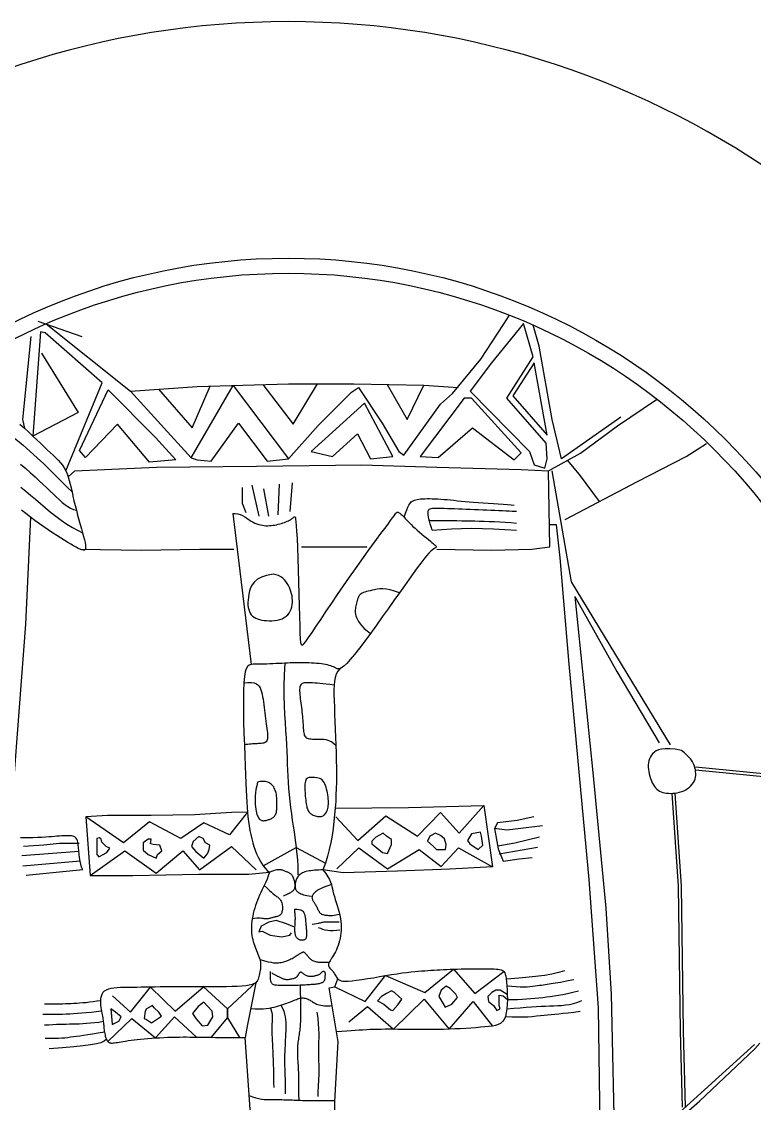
# Model space of a CAD drawing. Extents: x 6150 to 10358, y -140 to 3654.
# Drawn here: x 6823.5 to 6891.9, y 1452.9 to 1553.9 of the extents above; entities that cross this region are included whole.
import ezdxf

# ---------------------------------------------------------------- set-up
doc = ezdxf.new("R2010")
doc.units = 0
doc.header["$MEASUREMENT"] = 0
for name, color, linetype in [('3', 3, 'CONTINUOUS'), ('7', 7, 'CONTINUOUS'), ('TEXT', 3, 'CONTINUOUS')]:
    doc.layers.add(name, color=color, linetype=linetype)

# ---------------------------------------------------------------- blocks, each defined once
blk = doc.blocks.new('Y-02')
at = {"layer": '3'}
for p, q in [((121.06, 324.41), (132.3, 320.46)), ((121.96, 316.22), (131.37, 301.05)), ((131.37, 301.05), (119.77, 295.01))]:
    blk.add_line(p, q, dxfattribs=at)
for points in [[(123.12, 323.68), (144.74, 306.51), (160.23, 289.49), (161.76, 288.92), (165.4, 288.62), (172.39, 298.32), (179.67, 288.62), (185.13, 289.19), (192.73, 297.72), (201.24, 306.21), (203.06, 307.42), (209.13, 298.32), (213.38, 291.04), (214.6, 290.14), (224.01, 303.18), (227.05, 305.91), (234.34, 314.7), (240.11, 323.5), (241.68, 325.89)], [(245.27, 323.79), (237.07, 313.78), (231.6, 306.5), (246.79, 291.03), (248, 287.7), (250.74, 286.79), (251.34, 289.21), (251.04, 293.16), (241.02, 304.68), (247.7, 315.3), (245.27, 323.79)], [(128.18, 286.16), (137.46, 308.63), (122.89, 321.37), (121.67, 321.67), (119.77, 295.01)], [(270.17, 299.83), (254.99, 289.21), (252.56, 299.22), (249.22, 318.03), (247.7, 323.37)], [(119.24, 320.46), (117.12, 299.23), (117.6, 297.03)], [(248, 313.78), (242.54, 305.29), (251.34, 295.28), (248, 313.78)], [(116.42, 298.09), (117.6, 297.03), (118.71, 296), (119.77, 295.01), (120.77, 294.06), (121.71, 293.16), (122.6, 292.31), (123.43, 291.52), (124.22, 290.78), (124.95, 290.1), (125.62, 289.45), (126.24, 288.82), (126.81, 288.19), (127.32, 287.54), (127.78, 286.88), (128.18, 286.16), (128.52, 285.4), (128.82, 284.57), (129.08, 283.69), (129.32, 282.76), (129.54, 281.77), (129.77, 280.72), (130.01, 279.62), (130.27, 278.47), (130.56, 277.27), (130.88, 276.05), (131.21, 274.81), (131.55, 273.59), (131.88, 272.41), (132.19, 271.28), (132.48, 270.24), (132.74, 269.31), (132.94, 268.49), (133.1, 267.8), (133.21, 267.22), (133.26, 266.75), (133.25, 266.39), (133.19, 266.12), (133.06, 265.95), (132.86, 265.86), (132.59, 265.86), (132.26, 265.93), (131.85, 266.07), (131.36, 266.29), (130.81, 266.58), (130.17, 266.93), (129.46, 267.35), (128.67, 267.83), (127.8, 268.37), (126.86, 268.96), (125.86, 269.6), (124.8, 270.28), (123.71, 271.01), (122.59, 271.78), (121.45, 272.59), (120.29, 273.43), (119.14, 274.3), (117.98, 275.19), (116.81, 276.1)], [(97.75, 307.08), (100.38, 305.27), (102.99, 303.46), (105.56, 301.64), (108.07, 299.82), (110.51, 298.02), (112.85, 296.24), (115.07, 294.49), (117.15, 292.78), (119.09, 291.1), (120.88, 289.47), (122.56, 287.89), (124.13, 286.36), (125.62, 284.87), (127.05, 283.43), (128.42, 282.05), (129.77, 280.72)], [(144.74, 306.51), (161.74, 307.73), (185.13, 308.33), (201.83, 308.33), (219.75, 308.03), (228.55, 307.42)], [(151.86, 307.02), (160.53, 297.11), (165.07, 307.81)], [(160.23, 289.49), (170.99, 307.97), (185.13, 289.19)], [(178.57, 308.16), (186.34, 298.02), (192.54, 308.33)], [(210.38, 308.19), (215.5, 299.23), (219.75, 308.03)], [(138.98, 306.82), (151.13, 294.68), (156.29, 288.92), (149.61, 288.32), (141.41, 298.02), (133.21, 289.53), (131.69, 291.35), (138.98, 306.82)], [(218.85, 289.82), (223.41, 289.52), (232.21, 297.1), (242.84, 288.91), (244.66, 290.73), (231.91, 304.68), (230.09, 304.68), (218.85, 289.82)], [(223.12, 266.12), (237.09, 265.81), (247.41, 266.12), (251.97, 266.72), (251.67, 286.13), (259.87, 290.68), (269.28, 297.66), (279.3, 304.33)], [(116.68, 281.94), (117.94, 280.96), (119.18, 279.95), (120.43, 278.89), (121.69, 277.8), (122.96, 276.69), (124.27, 275.59), (125.6, 274.52), (126.98, 273.49), (128.41, 272.52), (129.9, 271.64)], [(116.6, 287.86), (117.93, 286.7), (119.17, 285.61), (120.32, 284.57), (121.39, 283.59), (122.38, 282.67), (123.31, 281.79), (124.18, 280.96), (125, 280.17), (125.78, 279.41), (126.53, 278.71), (127.25, 278.06), (127.96, 277.48), (128.66, 276.98), (129.38, 276.57), (130.12, 276.25), (130.88, 276.05)], [(211.86, 289.82), (204.58, 303.47), (190.91, 291.03), (196.38, 289.82), (202.75, 295.58), (206.09, 289.21), (211.86, 289.82)], [(255.92, 273.7), (274.44, 283.4), (286.89, 289.77), (292.06, 293.11)], [(128.82, 284.57), (130.45, 286.12), (151.41, 287.03), (176.92, 287.34), (203.94, 287.64), (223.08, 287.03), (244.64, 286.43), (251.67, 286.13)], [(259.56, 285.22), (256.52, 288.83)], [(252.46, 286.1), (257.41, 257.77), (282.73, 216.09)], [(264.71, 278.31), (259.56, 285.22)], [(175.74, 282.44), (177.56, 274.56)], [(182.72, 282.75), (182.42, 274.86)], [(186.06, 283.05), (185.45, 275.77)], [(173.31, 281.84), (173.31, 277.89), (174.22, 275.47)], [(178.77, 281.53), (179.99, 274.56)], [(214.69, 274.26), (215.08, 275.31), (215.41, 276.14), (215.69, 276.8), (215.93, 277.31), (216.14, 277.69), (216.35, 277.98), (216.56, 278.19), (216.8, 278.35), (217.06, 278.5), (217.36, 278.62), (217.69, 278.73), (218.07, 278.82), (218.48, 278.89), (218.94, 278.94), (219.44, 278.99), (219.98, 279.01), (220.58, 279.02), (221.21, 279.02), (221.89, 279.01), (222.6, 278.98), (223.35, 278.94), (224.13, 278.89), (224.93, 278.83), (225.75, 278.76), (226.6, 278.68), (227.47, 278.59), (228.38, 278.5), (229.33, 278.4), (230.32, 278.3), (231.37, 278.21), (232.49, 278.11), (233.68, 278.03), (234.93, 277.94), (236.23, 277.87), (237.54, 277.79), (238.81, 277.71), (240.02, 277.63), (241.12, 277.55), (242.08, 277.45), (242.86, 277.34)], [(221.91, 270.97), (221.6, 271.84), (221.36, 272.6), (221.17, 273.28), (221.04, 273.88), (220.95, 274.4), (220.89, 274.84), (220.87, 275.23), (220.87, 275.55), (220.89, 275.82), (220.94, 276.03), (221.02, 276.21), (221.15, 276.34), (221.34, 276.44), (221.6, 276.51), (221.94, 276.56), (222.36, 276.58), (222.89, 276.6), (223.5, 276.6), (224.19, 276.59), (224.96, 276.57), (225.8, 276.54), (226.68, 276.51), (227.62, 276.47), (228.59, 276.43), (229.59, 276.4), (230.61, 276.36), (231.65, 276.32), (232.7, 276.28), (233.76, 276.24), (234.82, 276.2), (235.87, 276.15), (236.91, 276.1), (237.94, 276.06), (238.93, 276.01), (239.88, 275.96), (240.77, 275.92), (241.59, 275.88), (242.32, 275.85), (242.95, 275.83), (243.47, 275.83)], [(119.14, 274.3), (117.9, 246.91), (114.62, 204.29), (113.22, 165.42), (111.81, 105.28)], [(265.62, 64.07), (264.43, 148.87), (262.08, 181.66), (256.93, 236.74), (254.59, 263.9), (253.65, 272.33), (253.18, 272.33), (251.88, 272.31)], [(170.87, 275.19), (171.54, 275.23), (172.18, 275.14), (172.8, 274.95), (173.39, 274.67), (173.97, 274.35), (174.52, 273.99), (175.05, 273.63), (175.57, 273.3), (176.08, 273.01), (176.57, 272.77), (177.06, 272.57), (177.53, 272.41), (178, 272.29), (178.46, 272.2), (178.91, 272.14), (179.37, 272.11), (179.83, 272.1), (180.28, 272.12), (180.73, 272.15), (181.18, 272.21), (181.62, 272.28), (182.06, 272.36), (182.49, 272.46), (182.91, 272.57), (183.33, 272.68), (183.73, 272.81), (184.11, 272.94), (184.47, 273.08), (184.81, 273.22), (185.12, 273.36), (185.4, 273.49), (185.65, 273.63), (185.86, 273.76), (186.03, 273.88), (186.18, 274), (186.3, 274.1), (186.41, 274.2), (186.5, 274.27), (186.58, 274.34), (186.66, 274.39), (186.74, 274.4), (186.81, 274.34), (186.89, 274.14), (186.97, 273.73), (187.05, 273.06), (187.14, 272.05), (187.22, 270.67), (187.32, 268.83), (187.41, 266.51), (187.51, 263.8), (187.61, 260.84), (187.71, 257.74), (187.8, 254.63), (187.89, 251.65), (187.96, 248.9), (188.03, 246.53), (188.08, 244.64), (188.15, 243.22), (188.25, 242.25), (188.42, 241.72), (188.69, 241.6), (189.07, 241.87), (189.6, 242.51), (190.3, 243.5), (191.2, 244.81), (192.26, 246.4), (193.47, 248.22), (194.8, 250.21), (196.21, 252.33), (197.69, 254.53), (199.21, 256.76), (200.73, 258.97), (202.24, 261.11), (203.7, 263.16), (205.11, 265.1), (206.44, 266.92), (207.68, 268.58), (208.79, 270.09), (209.78, 271.4), (210.6, 272.52), (211.26, 273.41), (211.76, 274.11), (212.14, 274.64), (212.41, 275.02), (212.6, 275.27), (212.74, 275.43), (212.84, 275.51), (212.93, 275.55), (213.03, 275.56), (213.15, 275.54), (213.28, 275.49), (213.43, 275.42), (213.59, 275.31), (213.78, 275.17), (213.98, 275), (214.19, 274.79), (214.43, 274.54), (214.69, 274.26), (214.98, 273.95), (215.3, 273.6), (215.66, 273.22), (216.05, 272.81), (216.49, 272.37), (216.98, 271.91), (217.51, 271.43), (218.09, 270.93), (218.68, 270.42), (219.28, 269.93), (219.87, 269.44), (220.44, 268.98), (220.96, 268.55), (221.43, 268.17), (221.83, 267.83), (222.17, 267.55), (222.43, 267.3), (222.64, 267.1), (222.79, 266.93), (222.88, 266.8), (222.91, 266.69), (222.9, 266.6), (222.84, 266.53), (222.72, 266.45), (222.54, 266.34), (222.29, 266.17), (221.97, 265.92), (221.56, 265.55), (221.06, 265.05), (220.47, 264.38), (219.77, 263.53), (218.97, 262.49), (218.07, 261.29), (217.07, 259.92), (215.98, 258.39), (214.78, 256.72), (213.5, 254.9), (212.12, 252.95), (210.66, 250.89), (209.14, 248.77), (207.61, 246.63), (206.09, 244.55), (204.63, 242.57), (203.26, 240.76), (202.01, 239.18), (200.93, 237.87), (200.04, 236.89), (199.32, 236.2), (198.74, 235.77), (198.27, 235.54), (197.89, 235.48), (197.57, 235.53), (197.28, 235.66), (196.98, 235.83), (196.66, 235.99), (196.32, 236.13), (195.94, 236.26), (195.53, 236.39), (195.08, 236.5), (194.61, 236.6), (194.09, 236.69), (193.54, 236.77), (192.95, 236.84), (192.33, 236.9), (191.69, 236.95), (191.02, 237), (190.34, 237.03), (189.65, 237.05), (188.96, 237.07), (188.28, 237.07), (187.6, 237.07), (186.92, 237.06), (186.25, 237.04), (185.57, 237.01), (184.88, 236.98), (184.18, 236.94), (183.45, 236.91), (182.71, 236.87), (181.94, 236.83), (181.15, 236.8), (180.35, 236.76), (179.56, 236.73), (178.79, 236.71), (178.05, 236.69), (177.34, 236.67), (176.69, 236.67), (176.09, 236.66), (175.56, 236.61), (175.09, 236.44), (174.68, 236.11), (174.34, 235.55), (174.06, 234.71), (173.85, 233.51), (173.7, 231.92), (173.62, 229.88), (173.59, 227.48), (173.61, 224.8), (173.67, 221.95), (173.75, 219.01), (173.85, 216.09), (173.95, 213.29), (174.05, 210.69), (174.14, 208.37), (174.22, 206.32), (174.3, 204.5), (174.37, 202.88), (174.45, 201.42), (174.54, 200.08), (174.64, 198.84), (174.76, 197.65), (174.91, 196.48), (175.08, 195.34), (175.27, 194.22), (175.49, 193.13), (175.74, 192.07), (176.01, 191.05), (176.31, 190.07), (176.64, 189.13), (176.99, 188.23), (177.38, 187.38), (177.79, 186.59), (178.23, 185.85), (178.7, 185.16), (179.2, 184.54), (179.72, 183.98), (180.28, 183.49)], [(170.87, 275.19), (175.56, 236.61)], [(129.9, 271.64), (132.48, 270.24)], [(221, 273.4), (223.21, 273.4), (225.11, 273.4), (226.75, 273.4), (228.17, 273.39), (229.44, 273.38), (230.61, 273.37), (231.72, 273.35), (232.84, 273.32), (234.01, 273.29), (235.23, 273.25), (236.5, 273.2), (237.81, 273.14), (239.17, 273.08), (240.57, 272.99), (242, 272.9), (243.47, 272.79)], [(221.91, 270.97), (224.33, 271.17), (226.81, 271.32), (229.37, 271.4), (232.01, 271.43), (234.73, 271.4), (237.54, 271.32), (240.45, 271.17), (243.47, 270.97)], [(131.85, 266.07), (147.5, 265.81), (162.38, 266.12), (171.19, 266.12)], [(188.5, 266.72), (200.65, 266.72), (205.2, 266.72)], [(181.18, 259.72), (179.54, 259.41), (178.22, 258.96), (177.2, 258.39), (176.42, 257.72), (175.86, 256.98), (175.46, 256.2), (175.19, 255.41), (175.01, 254.62), (174.88, 253.86), (174.8, 253.13), (174.77, 252.45), (174.78, 251.81), (174.85, 251.21), (174.97, 250.66), (175.14, 250.16), (175.36, 249.71), (175.63, 249.33), (175.96, 248.99), (176.33, 248.7), (176.75, 248.46), (177.22, 248.27), (177.74, 248.11), (178.3, 247.99), (178.9, 247.9), (179.55, 247.83), (180.22, 247.81), (180.91, 247.82), (181.6, 247.87), (182.27, 247.97), (182.92, 248.12), (183.52, 248.33), (184.07, 248.6), (184.54, 248.94), (184.95, 249.33), (185.3, 249.77), (185.58, 250.26), (185.8, 250.78), (185.97, 251.32), (186.08, 251.88), (186.14, 252.44), (186.16, 253.01), (186.12, 253.58), (186.05, 254.14), (185.94, 254.7), (185.78, 255.25), (185.59, 255.79), (185.36, 256.32), (185.1, 256.84), (184.81, 257.35), (184.48, 257.83), (184.1, 258.27), (183.66, 258.68), (183.16, 259.04), (182.59, 259.34), (181.93, 259.57), (181.18, 259.72)], [(213.5, 254.9), (212.27, 255.37), (211.16, 255.68), (210.17, 255.86), (209.29, 255.93), (208.5, 255.92), (207.79, 255.84), (207.15, 255.73), (206.56, 255.6), (206.03, 255.49), (205.53, 255.37), (205.08, 255.26), (204.68, 255.14), (204.31, 255.01), (203.98, 254.85), (203.7, 254.68), (203.45, 254.47), (203.24, 254.22), (203.07, 253.94), (202.92, 253.64), (202.79, 253.32), (202.69, 252.98), (202.6, 252.63), (202.52, 252.28), (202.44, 251.94), (202.36, 251.6), (202.3, 251.27), (202.24, 250.93), (202.2, 250.59), (202.2, 250.24), (202.22, 249.87), (202.28, 249.48), (202.39, 249.06), (202.55, 248.61), (202.77, 248.12), (203.07, 247.6), (203.46, 247.05), (203.94, 246.47), (204.53, 245.86), (205.25, 245.22), (206.09, 244.55)], [(258.35, 254.02), (269.13, 234.82), (279.92, 216.56)], [(258.35, 254.02), (263, 208.99), (266.29, 174.34), (267.69, 152.33), (268.63, 109.71), (269.6, 108.05), (304.3, 139.43)], [(184.18, 236.94), (184.02, 233.95), (183.95, 231.17), (183.95, 228.57), (184.02, 226.15), (184.12, 223.88), (184.26, 221.76), (184.39, 219.77), (184.52, 217.89), (184.62, 216.11), (184.7, 214.4), (184.76, 212.76), (184.83, 211.17), (184.89, 209.61), (184.97, 208.05), (185.06, 206.5), (185.17, 204.92), (185.32, 203.31), (185.5, 201.69), (185.69, 200.05), (185.9, 198.43), (186.12, 196.84), (186.33, 195.3), (186.55, 193.81), (186.74, 192.41), (186.92, 191.1), (187.08, 189.87), (187.22, 188.69), (187.34, 187.54), (187.43, 186.41), (187.5, 185.27), (187.54, 184.1), (187.55, 182.88)], [(198.27, 235.54), (197.74, 234.87), (197.35, 234.14), (197.07, 233.31), (196.88, 232.39), (196.79, 231.35), (196.75, 230.18), (196.77, 228.87), (196.82, 227.39), (196.88, 225.74), (196.95, 223.95), (197.03, 222.05), (197.11, 220.07), (197.19, 218.05), (197.26, 216.01), (197.33, 214), (197.37, 212.05), (197.4, 210.18), (197.41, 208.38), (197.39, 206.64), (197.36, 204.94), (197.29, 203.26), (197.21, 201.6), (197.09, 199.92), (196.94, 198.23), (196.76, 196.49), (196.55, 194.73), (196.28, 192.94), (195.96, 191.15), (195.57, 189.36), (195.11, 187.58), (194.57, 185.82), (193.93, 184.1)], [(173.7, 231.92), (174.78, 232.02), (175.66, 232.01), (176.37, 231.9), (176.92, 231.69), (177.34, 231.41), (177.66, 231.05), (177.9, 230.62), (178.09, 230.13), (178.25, 229.59), (178.39, 229.01), (178.51, 228.39), (178.62, 227.73), (178.72, 227.05), (178.81, 226.36), (178.89, 225.65), (178.99, 224.93), (179.08, 224.22), (179.18, 223.5), (179.28, 222.81), (179.38, 222.12), (179.47, 221.47), (179.55, 220.84), (179.63, 220.24), (179.7, 219.69), (179.75, 219.18), (179.78, 218.72), (179.79, 218.3), (179.78, 217.93), (179.74, 217.6), (179.67, 217.32), (179.56, 217.08), (179.42, 216.88), (179.24, 216.73), (179.02, 216.61), (178.77, 216.53), (178.48, 216.47), (178.18, 216.43), (177.85, 216.41), (177.5, 216.39), (177.13, 216.37), (176.76, 216.35), (176.37, 216.33), (175.97, 216.3), (175.56, 216.27), (175.15, 216.23), (174.72, 216.19), (174.29, 216.14), (173.85, 216.09)], [(196.79, 231.35), (195.71, 231.5), (194.75, 231.61), (193.9, 231.71), (193.14, 231.78), (192.46, 231.83), (191.85, 231.87), (191.31, 231.9), (190.81, 231.92), (190.36, 231.93), (189.94, 231.94), (189.56, 231.92), (189.22, 231.89), (188.93, 231.83), (188.67, 231.73), (188.45, 231.59), (188.28, 231.41), (188.15, 231.18), (188.06, 230.89), (188.01, 230.57), (187.98, 230.2), (187.98, 229.79), (188, 229.35), (188.04, 228.88), (188.1, 228.39), (188.16, 227.87), (188.23, 227.33), (188.3, 226.77), (188.37, 226.21), (188.45, 225.63), (188.52, 225.06), (188.59, 224.48), (188.65, 223.91), (188.71, 223.35), (188.75, 222.8), (188.79, 222.27), (188.83, 221.75), (188.86, 221.25), (188.9, 220.77), (188.93, 220.32), (188.96, 219.9), (189, 219.51), (189.05, 219.16), (189.11, 218.84), (189.19, 218.55), (189.31, 218.3), (189.46, 218.09), (189.65, 217.91), (189.89, 217.78), (190.18, 217.68), (190.52, 217.62), (190.9, 217.58), (191.32, 217.56), (191.76, 217.56), (192.23, 217.56), (192.71, 217.56), (193.19, 217.56), (193.68, 217.54), (194.17, 217.49), (194.66, 217.41), (195.16, 217.27), (195.67, 217.08), (196.19, 216.81), (196.72, 216.46), (197.26, 216.01)], [(285.63, 214.65), (284.01, 214.93), (282.64, 215.07), (281.51, 215.08), (280.58, 214.99), (279.82, 214.8), (279.21, 214.54), (278.72, 214.21), (278.32, 213.83), (277.98, 213.42), (277.71, 212.98), (277.49, 212.51), (277.33, 212.01), (277.22, 211.49), (277.16, 210.95), (277.15, 210.39), (277.19, 209.81), (277.27, 209.22), (277.39, 208.63), (277.54, 208.03), (277.73, 207.45), (277.95, 206.9), (278.2, 206.37), (278.46, 205.88), (278.75, 205.44), (279.05, 205.06), (279.37, 204.74), (279.71, 204.46), (280.07, 204.23), (280.46, 204.05), (280.87, 203.91), (281.32, 203.8), (281.8, 203.73), (282.31, 203.68), (282.86, 203.67), (283.42, 203.69), (284, 203.75), (284.58, 203.84), (285.15, 203.97), (285.71, 204.14), (286.25, 204.35), (286.76, 204.61), (287.24, 204.9), (287.68, 205.23), (288.08, 205.6), (288.43, 205.99), (288.73, 206.41), (288.97, 206.86), (289.14, 207.32), (289.26, 207.79), (289.32, 208.27), (289.32, 208.76), (289.28, 209.24), (289.21, 209.72), (289.1, 210.18), (288.97, 210.61), (288.83, 211.02), (288.68, 211.41), (288.5, 211.77), (288.26, 212.14), (287.96, 212.53), (287.57, 212.96), (287.06, 213.44), (286.42, 214), (285.63, 214.65)], [(289.28, 210.48), (334.47, 206.01)], [(193.18, 207.5), (192.41, 207.62), (191.76, 207.7), (191.21, 207.75), (190.76, 207.75), (190.4, 207.71), (190.11, 207.63), (189.88, 207.5), (189.7, 207.31), (189.57, 207.08), (189.46, 206.8), (189.39, 206.48), (189.35, 206.11), (189.32, 205.72), (189.32, 205.3), (189.33, 204.85), (189.35, 204.38), (189.37, 203.9), (189.41, 203.41), (189.44, 202.92), (189.49, 202.44), (189.54, 201.97), (189.59, 201.51), (189.65, 201.08), (189.72, 200.68), (189.79, 200.32), (189.87, 199.99), (189.97, 199.69), (190.07, 199.42), (190.2, 199.18), (190.34, 198.96), (190.51, 198.77), (190.71, 198.58), (190.93, 198.42), (191.18, 198.27), (191.44, 198.13), (191.72, 198.02), (192, 197.92), (192.28, 197.84), (192.57, 197.79), (192.84, 197.75), (193.1, 197.74), (193.34, 197.75), (193.57, 197.79), (193.79, 197.86), (194, 197.95), (194.19, 198.07), (194.37, 198.22), (194.54, 198.4), (194.69, 198.61), (194.84, 198.85), (194.97, 199.13), (195.08, 199.43), (195.17, 199.76), (195.25, 200.13), (195.31, 200.51), (195.34, 200.93), (195.35, 201.37), (195.34, 201.83), (195.31, 202.31), (195.26, 202.79), (195.19, 203.29), (195.11, 203.78), (195.01, 204.27), (194.89, 204.75), (194.76, 205.22), (194.62, 205.66), (194.45, 206.08), (194.26, 206.46), (194.04, 206.8), (193.79, 207.09), (193.51, 207.33), (193.18, 207.5)], [(289.21, 209.72), (334.4, 205.24)], [(177.24, 206.57), (177, 205.62), (176.82, 204.7), (176.69, 203.83), (176.62, 203), (176.58, 202.22), (176.59, 201.48), (176.63, 200.81), (176.69, 200.19), (176.76, 199.63), (176.86, 199.13), (176.96, 198.68), (177.08, 198.29), (177.21, 197.94), (177.35, 197.65), (177.49, 197.4), (177.64, 197.2), (177.8, 197.03), (177.95, 196.9), (178.11, 196.81), (178.28, 196.74), (178.45, 196.7), (178.62, 196.68), (178.81, 196.69), (179, 196.7), (179.2, 196.73), (179.41, 196.77), (179.62, 196.82), (179.84, 196.88), (180.05, 196.95), (180.26, 197.02), (180.47, 197.11), (180.67, 197.2), (180.86, 197.29), (181.04, 197.4), (181.22, 197.51), (181.38, 197.64), (181.52, 197.79), (181.66, 197.96), (181.77, 198.15), (181.87, 198.37), (181.96, 198.61), (182.03, 198.89), (182.08, 199.18), (182.12, 199.5), (182.15, 199.84), (182.17, 200.2), (182.18, 200.57), (182.18, 200.96), (182.18, 201.36), (182.17, 201.76), (182.15, 202.17), (182.12, 202.58), (182.08, 202.98), (182.03, 203.37), (181.96, 203.75), (181.87, 204.11), (181.77, 204.44), (181.65, 204.75), (181.51, 205.04), (181.35, 205.31), (181.17, 205.56), (180.96, 205.79), (180.73, 206), (180.47, 206.19), (180.18, 206.36), (179.87, 206.5), (179.52, 206.62), (179.14, 206.7), (178.72, 206.74), (178.27, 206.74), (177.78, 206.68), (177.24, 206.57)], [(283.23, 203.69), (284.82, 179.95), (285.28, 142.97), (285.87, 123.44)], [(284, 203.75), (285.58, 179.98), (286.05, 142.99), (286.64, 123.46)], [(197.09, 199.92), (215.81, 200.04), (235.09, 200.6), (235.09, 200.6), (237.31, 184.86), (226.38, 184.31), (213.03, 183.75), (199.13, 183.38), (193.93, 184.1)], [(197.26, 197.7), (202.9, 191.65), (210.01, 197.91), (218.16, 192.69), (224.01, 198.75), (228.82, 193.53), (235.09, 200.6)], [(174.64, 198.84), (170.56, 198.77), (161.11, 198.22), (149.99, 198.03), (138.87, 198.03), (133.31, 197.66), (134.42, 182.67), (145.36, 182.67), (162.22, 183.04), (175.01, 183.04), (180.28, 183.49)], [(174.64, 198.84), (170.01, 193.04), (163.52, 196.18), (157.59, 192.11), (149.62, 196.37), (142.95, 191), (133.31, 197.66)], [(247.87, 197.63), (243.61, 196.71), (238.61, 196.15), (237.87, 194.67), (238.79, 189.49), (240.09, 186.35), (244.17, 186.9), (247.5, 187.27)], [(234.26, 193.74), (231.96, 193.32), (230.91, 191.65), (231.54, 190.81), (233.63, 189.35), (234.88, 190.4), (234.47, 192.69), (234.26, 193.74)], [(250.1, 195.41), (244.54, 194.67), (241.02, 194.3), (237.87, 194.67)], [(132.54, 184.16), (132.23, 184.79), (132, 185.54), (131.82, 186.37), (131.69, 187.25), (131.6, 188.14), (131.52, 189.02), (131.45, 189.83), (131.36, 190.55), (131.26, 191.14), (131.13, 191.62), (130.97, 192), (130.77, 192.29), (130.54, 192.5), (130.27, 192.64), (129.96, 192.74), (129.6, 192.8), (129.2, 192.83), (128.74, 192.85), (128.25, 192.84), (127.71, 192.83), (127.14, 192.79), (126.54, 192.75), (125.91, 192.7), (125.25, 192.64), (124.56, 192.59), (123.82, 192.53), (122.99, 192.47), (122.06, 192.42), (120.98, 192.37), (119.73, 192.34), (118.28, 192.31), (116.6, 192.3)], [(131.61, 190.87), (126.61, 190.82), (122.53, 190.45), (117.34, 190.08)], [(136.09, 192.11), (136.09, 189.52), (136.09, 188.04), (136.65, 187.48), (138.69, 188.59), (139.43, 189.7), (138.5, 190.07), (137.39, 191.19), (137.2, 191.93), (136.83, 192.3), (136.09, 192.11)], [(149.25, 191.93), (147.95, 191), (147.95, 189.15), (149.25, 188.04), (151.29, 187.11), (151.66, 188.04), (152.77, 188.96), (152.21, 190.44), (150.55, 190.63), (149.81, 190.81), (149.99, 191.93), (149.25, 191.93)], [(162.22, 192.67), (160.74, 191.37), (160.37, 190.07), (161.48, 188.78), (163.52, 187.11), (164.45, 188.22), (164.82, 189.33), (165, 190.44), (163.89, 191), (163.33, 192.11), (162.22, 192.67)], [(209.38, 193.53), (207.5, 192.48), (206.45, 191.44), (206.45, 190.81), (207.71, 189.77), (209.17, 188.52), (210.43, 188.31), (211.47, 190.61), (211.47, 191.86), (210.22, 192.69), (209.38, 193.53)], [(222.76, 193.53), (221.3, 192.69), (220.67, 191.44), (222.13, 190.19), (222.97, 189.35), (225.27, 189.35), (225.48, 190.61), (225.06, 192.07), (224.01, 192.9), (222.76, 193.53)], [(249.36, 192.45), (243.05, 190.97), (238.67, 190.19)], [(131.54, 188.84), (116.97, 187.68)], [(134.42, 182.67), (143.32, 188.96), (151.29, 183.23), (158.15, 188.96), (162.41, 184.15), (170.56, 190.07), (176.86, 184.15)], [(178.7, 185.16), (187.08, 189.87), (194.57, 185.82)], [(197.47, 184.34), (203.11, 189.77), (210.43, 184.34), (218.58, 189.35), (224.22, 184.97), (228.61, 189.77), (237.31, 184.86)], [(248.8, 189.86), (239.04, 188.12)], [(131.82, 186.37), (117.15, 185.09)], [(132.54, 184.16), (118.08, 182.68)], [(180.28, 183.49), (179.97, 182.58), (179.65, 181.75), (179.33, 180.98), (179.01, 180.26), (178.68, 179.58), (178.36, 178.93), (178.05, 178.29), (177.75, 177.65), (177.46, 177), (177.19, 176.34), (176.94, 175.66), (176.71, 174.98), (176.49, 174.3), (176.3, 173.62), (176.13, 172.95), (175.99, 172.28), (175.87, 171.62), (175.78, 170.97), (175.71, 170.33), (175.68, 169.71), (175.66, 169.1), (175.68, 168.5), (175.71, 167.93), (175.78, 167.37), (175.87, 166.83), (175.98, 166.31), (176.12, 165.81), (176.27, 165.32), (176.43, 164.84), (176.6, 164.38), (176.78, 163.92), (176.96, 163.47), (177.15, 163.03), (177.32, 162.6), (177.49, 162.17), (177.64, 161.74), (177.78, 161.32), (177.89, 160.9), (177.97, 160.48), (178.01, 160.06), (178.02, 159.65), (177.99, 159.23), (177.94, 158.82), (177.87, 158.41), (177.79, 158.01), (177.7, 157.62), (177.61, 157.23), (177.52, 156.86), (177.45, 156.5), (177.36, 156.16), (177.23, 155.84), (177.04, 155.54), (176.76, 155.27), (176.36, 155.02), (175.82, 154.81), (175.12, 154.64), (174.23, 154.5), (173.17, 154.39), (171.98, 154.32), (170.67, 154.27), (169.28, 154.24), (167.82, 154.22), (166.33, 154.22), (164.84, 154.22), (163.36, 154.22), (161.9, 154.22), (160.46, 154.22), (159.05, 154.21), (157.65, 154.21), (156.29, 154.2), (154.94, 154.2), (153.62, 154.18), (152.33, 154.17), (151.06, 154.15), (149.83, 154.13), (148.63, 154.11), (147.46, 154.09), (146.33, 154.08), (145.23, 154.06), (144.18, 154.04), (143.17, 154.03), (142.21, 154.01), (141.31, 153.97), (140.48, 153.9), (139.73, 153.79), (139.06, 153.63), (138.49, 153.4), (138.01, 153.11), (137.65, 152.73), (137.38, 152.28), (137.2, 151.77), (137.09, 151.23), (137.05, 150.66), (137.05, 150.09), (137.08, 149.51), (137.14, 148.96), (137.21, 148.45), (137.29, 147.96), (137.37, 147.51), (137.45, 147.09), (137.53, 146.69), (137.61, 146.31), (137.68, 145.96), (137.73, 145.62), (137.78, 145.31), (137.82, 145), (137.84, 144.7), (137.87, 144.41), (137.89, 144.12), (137.92, 143.83), (137.94, 143.53), (137.98, 143.22), (138.02, 142.9), (138.08, 142.58), (138.14, 142.25), (138.21, 141.93), (138.29, 141.61), (138.37, 141.32), (138.47, 141.04), (138.57, 140.79), (138.68, 140.57), (138.8, 140.38), (138.92, 140.22), (139.07, 140.1), (139.23, 140), (139.4, 139.92), (139.6, 139.87), (139.82, 139.85), (140.07, 139.85), (140.35, 139.86), (140.67, 139.9), (141.02, 139.95), (141.41, 140.02), (141.85, 140.09), (142.34, 140.18), (142.89, 140.27), (143.49, 140.36), (144.15, 140.45), (144.87, 140.55), (145.63, 140.64), (146.45, 140.74), (147.31, 140.83), (148.22, 140.92), (149.16, 141), (150.15, 141.07), (151.16, 141.14), (152.19, 141.2), (153.23, 141.25), (154.26, 141.3), (155.29, 141.33), (156.28, 141.36), (157.24, 141.38), (158.16, 141.39), (159.05, 141.39), (159.92, 141.38), (160.78, 141.37), (161.64, 141.36), (162.53, 141.34), (163.44, 141.32), (164.4, 141.31), (165.42, 141.3), (166.49, 141.29), (167.62, 141.28), (168.8, 141.28), (170.03, 141.28), (171.32, 141.28), (172.65, 141.28), (174.04, 141.28)], [(180.28, 183.49), (180.87, 183.75), (181.37, 183.95), (181.79, 184.08), (182.15, 184.17), (182.46, 184.21), (182.72, 184.22), (182.95, 184.21), (183.17, 184.18), (183.37, 184.13), (183.57, 184.08), (183.77, 184.02), (183.96, 183.95), (184.15, 183.88), (184.33, 183.81), (184.52, 183.73), (184.7, 183.65), (184.88, 183.58), (185.06, 183.49), (185.24, 183.4), (185.41, 183.31), (185.58, 183.19), (185.74, 183.07), (185.89, 182.92), (186.02, 182.75), (186.15, 182.55), (186.26, 182.34), (186.36, 182.11), (186.45, 181.86), (186.52, 181.61), (186.59, 181.36), (186.64, 181.11), (186.69, 180.87), (186.72, 180.64), (186.74, 180.43), (186.76, 180.22), (186.76, 180.03), (186.75, 179.84), (186.73, 179.67), (186.7, 179.5), (186.65, 179.34), (186.59, 179.19), (186.52, 179.04), (186.42, 178.9), (186.31, 178.76), (186.18, 178.63), (186.02, 178.5), (185.84, 178.37), (185.62, 178.24), (185.38, 178.12), (185.12, 178), (184.85, 177.88), (184.59, 177.77), (184.35, 177.67), (184.14, 177.57), (183.97, 177.47), (183.86, 177.39)], [(193.93, 184.1), (193.38, 184.08), (192.84, 184.06), (192.31, 184.03), (191.81, 184), (191.33, 183.95), (190.87, 183.89), (190.44, 183.83), (190.04, 183.75), (189.66, 183.67), (189.31, 183.57), (189, 183.46), (188.7, 183.34), (188.44, 183.2), (188.2, 183.04), (187.98, 182.88), (187.79, 182.69), (187.61, 182.48), (187.46, 182.27), (187.33, 182.04), (187.22, 181.8), (187.12, 181.56), (187.04, 181.32), (186.97, 181.08), (186.92, 180.85), (186.88, 180.63), (186.85, 180.42), (186.83, 180.22), (186.82, 180.02), (186.82, 179.84), (186.84, 179.67), (186.86, 179.5), (186.89, 179.34), (186.94, 179.19), (187, 179.04), (187.07, 178.9), (187.16, 178.76), (187.28, 178.63), (187.42, 178.5), (187.58, 178.37), (187.78, 178.24), (188.02, 178.12), (188.29, 178), (188.6, 177.88), (188.97, 177.77), (189.38, 177.67), (189.85, 177.57), (190.38, 177.47), (190.97, 177.39)], [(193.93, 184.1), (194.68, 183.15), (195.23, 182.32), (195.63, 181.61), (195.91, 180.97), (196.1, 180.38), (196.24, 179.82), (196.36, 179.25), (196.49, 178.64), (196.66, 177.99), (196.87, 177.29), (197.11, 176.54), (197.35, 175.76), (197.6, 174.97), (197.84, 174.15), (198.06, 173.33), (198.25, 172.52), (198.4, 171.72), (198.51, 170.93), (198.58, 170.16), (198.61, 169.41), (198.6, 168.67), (198.55, 167.96), (198.47, 167.27), (198.36, 166.61), (198.21, 165.97), (198.04, 165.35), (197.84, 164.77), (197.62, 164.21), (197.39, 163.69), (197.15, 163.19), (196.9, 162.72), (196.65, 162.29), (196.4, 161.89), (196.17, 161.52), (195.95, 161.18), (195.76, 160.86), (195.59, 160.57), (195.47, 160.3), (195.39, 160.05), (195.36, 159.82), (195.39, 159.61), (195.47, 159.4), (195.58, 159.21), (195.73, 159.02), (195.9, 158.84), (196.08, 158.65), (196.26, 158.46), (196.44, 158.25), (196.6, 158.04), (196.75, 157.82), (196.89, 157.58), (197.03, 157.35), (197.16, 157.12), (197.3, 156.88), (197.44, 156.66), (197.59, 156.45), (197.76, 156.24), (197.96, 156.06), (198.23, 155.91), (198.59, 155.78), (199.06, 155.7), (199.66, 155.66), (200.43, 155.68), (201.39, 155.75), (202.55, 155.88), (203.87, 156.07), (205.32, 156.3), (206.85, 156.55), (208.42, 156.81), (209.99, 157.08), (211.5, 157.33), (212.92, 157.56), (214.21, 157.75), (215.39, 157.9), (216.45, 158.03), (217.43, 158.13), (218.34, 158.22), (219.19, 158.28), (220, 158.34), (220.79, 158.39), (221.58, 158.45), (222.36, 158.5), (223.14, 158.55), (223.94, 158.59), (224.76, 158.64), (225.6, 158.68), (226.47, 158.71), (227.38, 158.74), (228.33, 158.76), (229.3, 158.78), (230.29, 158.79), (231.28, 158.8), (232.26, 158.81), (233.21, 158.81), (234.12, 158.81), (234.97, 158.81), (235.76, 158.81), (236.49, 158.81), (237.14, 158.8), (237.74, 158.78), (238.27, 158.75), (238.74, 158.71), (239.15, 158.65), (239.5, 158.57), (239.8, 158.46), (240.05, 158.31), (240.26, 158.1), (240.44, 157.82), (240.58, 157.43), (240.7, 156.92), (240.8, 156.27), (240.9, 155.47), (240.99, 154.5), (241.06, 153.41), (241.11, 152.22), (241.12, 151), (241.09, 149.78), (241.01, 148.62), (240.85, 147.56), (240.62, 146.63), (240.3, 145.89), (239.89, 145.31), (239.39, 144.87), (238.79, 144.55), (238.09, 144.32), (237.3, 144.16), (236.4, 144.05), (235.39, 143.95), (234.28, 143.86), (233.08, 143.77), (231.8, 143.68), (230.46, 143.59), (229.08, 143.51), (227.66, 143.44), (226.23, 143.37), (224.8, 143.33), (223.39, 143.3), (221.99, 143.28), (220.62, 143.27), (219.27, 143.28), (217.96, 143.29), (216.68, 143.3), (215.44, 143.31), (214.24, 143.33), (213.09, 143.34), (211.98, 143.35), (210.91, 143.35), (209.87, 143.35), (208.86, 143.34), (207.88, 143.32), (206.92, 143.29), (205.99, 143.26), (205.06, 143.21), (204.14, 143.16), (203.19, 143.1), (202.2, 143.04), (201.15, 142.97), (200.02, 142.89), (198.8, 142.81), (197.45, 142.74)], [(178.95, 180.14), (179.7, 179.42), (180.32, 178.84), (180.83, 178.38), (181.24, 178.02), (181.58, 177.74), (181.85, 177.52), (182.08, 177.34), (182.29, 177.18), (182.48, 177.02), (182.66, 176.86), (182.82, 176.69), (182.98, 176.52), (183.12, 176.33), (183.24, 176.12), (183.35, 175.9), (183.43, 175.65), (183.5, 175.37), (183.55, 175.08), (183.58, 174.78), (183.6, 174.47), (183.59, 174.17), (183.57, 173.88), (183.53, 173.6), (183.47, 173.35), (183.4, 173.13), (183.31, 172.94), (183.2, 172.78), (183.09, 172.64), (182.96, 172.52), (182.81, 172.43), (182.66, 172.34), (182.49, 172.27), (182.32, 172.21), (182.14, 172.16), (181.95, 172.11), (181.75, 172.07), (181.56, 172.03), (181.36, 171.98), (181.16, 171.94), (180.96, 171.89), (180.77, 171.83), (180.57, 171.78), (180.37, 171.72), (180.17, 171.67), (179.96, 171.63), (179.73, 171.6), (179.49, 171.59), (179.24, 171.59), (178.96, 171.62), (178.65, 171.67), (178.31, 171.71), (177.93, 171.75), (177.5, 171.77), (177.02, 171.76), (176.48, 171.72), (175.87, 171.62)], [(196.1, 180.38), (195.2, 180.07), (194.44, 179.79), (193.82, 179.54), (193.31, 179.3), (192.9, 179.09), (192.57, 178.89), (192.3, 178.7), (192.08, 178.52), (191.88, 178.35), (191.71, 178.18), (191.56, 178.02), (191.44, 177.86), (191.34, 177.7), (191.26, 177.55), (191.21, 177.4), (191.17, 177.25), (191.15, 177.11), (191.16, 176.97), (191.18, 176.83), (191.21, 176.69), (191.26, 176.55), (191.32, 176.41), (191.4, 176.26), (191.48, 176.11), (191.58, 175.95), (191.68, 175.78), (191.79, 175.61), (191.91, 175.43), (192.02, 175.24), (192.14, 175.05), (192.25, 174.85), (192.36, 174.64), (192.46, 174.43), (192.56, 174.22), (192.65, 174.01), (192.76, 173.8), (192.86, 173.6), (192.98, 173.41), (193.11, 173.23), (193.26, 173.08), (193.43, 172.95), (193.61, 172.83), (193.82, 172.74), (194.04, 172.67), (194.28, 172.6), (194.53, 172.55), (194.8, 172.52), (195.09, 172.49), (195.39, 172.46), (195.71, 172.45), (196.05, 172.45), (196.42, 172.47), (196.82, 172.51), (197.24, 172.58), (197.71, 172.67), (198.21, 172.79)], [(186.76, 174.08), (187.33, 174.06), (187.8, 174), (188.17, 173.92), (188.47, 173.81), (188.69, 173.67), (188.87, 173.52), (189, 173.35), (189.1, 173.17), (189.18, 172.99), (189.25, 172.79), (189.31, 172.59), (189.36, 172.38), (189.39, 172.16), (189.43, 171.93), (189.45, 171.69), (189.48, 171.43), (189.51, 171.17), (189.53, 170.89), (189.56, 170.6), (189.59, 170.3), (189.61, 170), (189.64, 169.69), (189.66, 169.38), (189.69, 169.07), (189.72, 168.75), (189.74, 168.45), (189.76, 168.14), (189.77, 167.85), (189.77, 167.58), (189.76, 167.32), (189.73, 167.08), (189.69, 166.88), (189.63, 166.69), (189.55, 166.54), (189.45, 166.41), (189.34, 166.31), (189.22, 166.23), (189.08, 166.17), (188.94, 166.13), (188.78, 166.11), (188.62, 166.1), (188.46, 166.12), (188.3, 166.14), (188.13, 166.18), (187.97, 166.24), (187.81, 166.31), (187.67, 166.39), (187.53, 166.49), (187.41, 166.6), (187.29, 166.73), (187.2, 166.86), (187.11, 167.01), (187.03, 167.17), (186.97, 167.34), (186.91, 167.52), (186.87, 167.71), (186.83, 167.91), (186.81, 168.12), (186.79, 168.34), (186.78, 168.57), (186.78, 168.81), (186.78, 169.06), (186.79, 169.32), (186.8, 169.59), (186.81, 169.87), (186.83, 170.15), (186.85, 170.44), (186.86, 170.74), (186.88, 171.03), (186.88, 171.32), (186.89, 171.61), (186.89, 171.89), (186.88, 172.16), (186.86, 172.42), (186.84, 172.68), (186.82, 172.94), (186.8, 173.21), (186.78, 173.49), (186.77, 173.77), (186.76, 174.08)], [(186.7, 169.46), (184.67, 170.32), (181.96, 171.15), (180.07, 170.74), (178.19, 169.69), (177.57, 168.23), (178.4, 168.44), (180.49, 167.4), (183.42, 166.98), (185.51, 167.4), (185.93, 168.02)], [(198.07, 170.77), (197.26, 170.77), (196.55, 170.77), (195.93, 170.77), (195.4, 170.76), (194.94, 170.75), (194.55, 170.73), (194.22, 170.7), (193.94, 170.67), (193.7, 170.63), (193.49, 170.57), (193.26, 170.51), (193.01, 170.45), (192.69, 170.38), (192.3, 170.3), (191.8, 170.23), (191.17, 170.15)], [(198.28, 168.69), (197.38, 168.57), (196.58, 168.52), (195.84, 168.54), (195.17, 168.61), (194.54, 168.73), (193.96, 168.89), (193.39, 169.09), (192.84, 169.31)], [(177.88, 161.17), (178.99, 160.87), (179.91, 160.64), (180.67, 160.48), (181.29, 160.38), (181.8, 160.33), (182.23, 160.32), (182.6, 160.34), (182.94, 160.39), (183.27, 160.44), (183.6, 160.52), (183.92, 160.6), (184.24, 160.69), (184.55, 160.8), (184.86, 160.92), (185.17, 161.05), (185.47, 161.19), (185.77, 161.33), (186.06, 161.49), (186.35, 161.65), (186.62, 161.81), (186.89, 161.97), (187.14, 162.12), (187.38, 162.27), (187.6, 162.4), (187.79, 162.53), (187.98, 162.64), (188.14, 162.74), (188.28, 162.83), (188.41, 162.9), (188.53, 162.97), (188.63, 163.02), (188.71, 163.07), (188.78, 163.1), (188.84, 163.12), (188.9, 163.14), (188.95, 163.14), (189, 163.13), (189.05, 163.11), (189.1, 163.08), (189.16, 163.03), (189.23, 162.97), (189.31, 162.9), (189.4, 162.82), (189.49, 162.72), (189.6, 162.61), (189.7, 162.5), (189.81, 162.37), (189.93, 162.23), (190.05, 162.08), (190.17, 161.93), (190.3, 161.77), (190.44, 161.61), (190.59, 161.46), (190.75, 161.31), (190.93, 161.17), (191.11, 161.05), (191.32, 160.94), (191.54, 160.84), (191.77, 160.76), (192.02, 160.69), (192.27, 160.64), (192.54, 160.59), (192.82, 160.55), (193.1, 160.53), (193.39, 160.5), (193.69, 160.49), (193.99, 160.48), (194.3, 160.48), (194.62, 160.49), (194.94, 160.5), (195.26, 160.53), (195.59, 160.57)], [(180.49, 158.16), (180.43, 157.51), (180.41, 156.95), (180.41, 156.49), (180.45, 156.1), (180.52, 155.78), (180.61, 155.52), (180.71, 155.32), (180.84, 155.15), (180.97, 155.01), (181.13, 154.91), (181.31, 154.82), (181.52, 154.76), (181.77, 154.71), (182.06, 154.68), (182.4, 154.66), (182.79, 154.64), (183.23, 154.63), (183.73, 154.63), (184.26, 154.62), (184.81, 154.62), (185.38, 154.62), (185.96, 154.63), (186.52, 154.63), (187.07, 154.64), (187.59, 154.66), (188.09, 154.68), (188.56, 154.7), (189, 154.72), (189.43, 154.74), (189.83, 154.77), (190.22, 154.79), (190.59, 154.82), (190.95, 154.85), (191.3, 154.87), (191.63, 154.9), (191.94, 154.93), (192.24, 154.97), (192.52, 155), (192.79, 155.05), (193.03, 155.1), (193.26, 155.15), (193.46, 155.21), (193.65, 155.28), (193.81, 155.36), (193.96, 155.44), (194.09, 155.53), (194.2, 155.62), (194.28, 155.72), (194.35, 155.83), (194.41, 155.95), (194.44, 156.07), (194.47, 156.19), (194.49, 156.33), (194.51, 156.47), (194.52, 156.61), (194.53, 156.77), (194.54, 156.93), (194.56, 157.09), (194.57, 157.25), (194.58, 157.41), (194.58, 157.56), (194.56, 157.69), (194.54, 157.81), (194.49, 157.92), (194.43, 158), (194.36, 158.05), (194.27, 158.09), (194.17, 158.11), (194.06, 158.11), (193.96, 158.1), (193.86, 158.07), (193.76, 158.02), (193.68, 157.96), (193.59, 157.89), (193.52, 157.82), (193.44, 157.73), (193.36, 157.65), (193.27, 157.56), (193.18, 157.47), (193.07, 157.39), (192.94, 157.32), (192.8, 157.25), (192.65, 157.19), (192.49, 157.13), (192.32, 157.08), (192.15, 157.03), (191.98, 156.98), (191.81, 156.94), (191.64, 156.9), (191.48, 156.87), (191.31, 156.84), (191.15, 156.82), (190.99, 156.81), (190.82, 156.81), (190.66, 156.82), (190.49, 156.84), (190.32, 156.87), (190.14, 156.91), (189.97, 156.97), (189.8, 157.03), (189.64, 157.1), (189.48, 157.18), (189.33, 157.27), (189.2, 157.36), (189.07, 157.45), (188.96, 157.54), (188.86, 157.63), (188.76, 157.72), (188.67, 157.8), (188.59, 157.86), (188.51, 157.91), (188.43, 157.95), (188.35, 157.97), (188.28, 157.96), (188.2, 157.95), (188.12, 157.91), (188.05, 157.86), (187.98, 157.8), (187.91, 157.72), (187.84, 157.64), (187.78, 157.54), (187.71, 157.44), (187.65, 157.33), (187.59, 157.22), (187.53, 157.11), (187.46, 157), (187.39, 156.9), (187.32, 156.8), (187.23, 156.72), (187.14, 156.64), (187.04, 156.57), (186.93, 156.5), (186.81, 156.44), (186.67, 156.39), (186.51, 156.33), (186.34, 156.28), (186.15, 156.23), (185.94, 156.18), (185.72, 156.13), (185.5, 156.09), (185.27, 156.06), (185.04, 156.04), (184.81, 156.03), (184.6, 156.04), (184.4, 156.06), (184.2, 156.09), (184.02, 156.14), (183.85, 156.2), (183.67, 156.26), (183.51, 156.34), (183.34, 156.41), (183.17, 156.49), (183, 156.57), (182.83, 156.65), (182.65, 156.73), (182.47, 156.81), (182.3, 156.89), (182.12, 156.98), (181.95, 157.07), (181.78, 157.17), (181.61, 157.27), (181.45, 157.37), (181.3, 157.46), (181.17, 157.55), (181.06, 157.63), (180.98, 157.69), (180.92, 157.73), (180.91, 157.74)], [(197, 154.17), (204.76, 150.45), (209.99, 157.08), (220.02, 152.74), (227.38, 158.74), (232.77, 152.54), (240.26, 158.1)], [(240.8, 156.27), (241.98, 156.37), (243.07, 156.46), (244.06, 156.54), (244.99, 156.63), (245.86, 156.71), (246.69, 156.79), (247.49, 156.87), (248.28, 156.94), (249.06, 157.02), (249.86, 157.11), (250.69, 157.22), (251.57, 157.36), (252.5, 157.54), (253.51, 157.77), (254.6, 158.05), (255.8, 158.41)], [(140.1, 151.94), (144.69, 147.76), (149.83, 154.13), (156.19, 147.97), (163.36, 154.22), (169.57, 148.6), (177.04, 155.54)], [(176.76, 155.27), (174.63, 144.58), (174.04, 141.28)], [(197.45, 142.74), (195.54, 153.97), (197, 154.17), (197.76, 156.24)], [(240.99, 154.5), (242.24, 154.35), (243.38, 154.26), (244.4, 154.22), (245.32, 154.21), (246.15, 154.24), (246.9, 154.29), (247.58, 154.36), (248.21, 154.44), (248.79, 154.52), (249.33, 154.6), (249.84, 154.67), (250.34, 154.75), (250.83, 154.83), (251.31, 154.91), (251.81, 154.99), (252.32, 155.07), (252.85, 155.14), (253.43, 155.23), (254.04, 155.32), (254.71, 155.43), (255.44, 155.56), (256.25, 155.71), (257.13, 155.89), (258.1, 156.11)], [(188.09, 154.68), (188.14, 152.73), (188.18, 151.13), (188.21, 149.83), (188.22, 148.79), (188.23, 147.96), (188.23, 147.28), (188.22, 146.72), (188.21, 146.22), (188.2, 145.74), (188.18, 145.28), (188.15, 144.84), (188.13, 144.4), (188.1, 143.98), (188.06, 143.57), (188.02, 143.17), (187.97, 142.77), (187.91, 142.39), (187.85, 142), (187.79, 141.62), (187.73, 141.23), (187.67, 140.84), (187.61, 140.44), (187.56, 140.03), (187.51, 139.61), (187.48, 139.17), (187.45, 138.72), (187.44, 138.25), (187.43, 137.77), (187.43, 137.28), (187.44, 136.77), (187.46, 136.26), (187.48, 135.75), (187.51, 135.22), (187.54, 134.68), (187.58, 134.12), (187.61, 133.54), (187.64, 132.93), (187.67, 132.28), (187.69, 131.59), (187.71, 130.86), (187.71, 130.07), (187.7, 129.26), (187.7, 128.44), (187.69, 127.65), (187.7, 126.9), (187.72, 126.23), (187.75, 125.66), (187.81, 125.22)], [(211.45, 153.16), (210.19, 152.53), (208.94, 151.7), (207.89, 150.65), (209.56, 149.82), (211.24, 148.36), (211.86, 148.15), (213.12, 149.61), (214.16, 151.07), (213.33, 151.7), (212.28, 152.74), (211.45, 153.16)], [(225.45, 154.41), (224.2, 153.37), (223.57, 151.7), (224.62, 150.03), (225.24, 148.98), (226.92, 149.82), (228.38, 151.49), (227.96, 152.32), (226.5, 153.78), (225.45, 154.41)], [(241.11, 152.22), (239.25, 153.37), (238.2, 153.37), (237.16, 152.74), (236.11, 151.7), (236.32, 150.44), (237.58, 149.4), (238.41, 148.15), (239.25, 148.56), (239.04, 149.4), (239.04, 151.07), (239.04, 152.11), (240.09, 151.9), (241.12, 151)], [(241.12, 151), (242.44, 150.98), (243.69, 150.99), (244.87, 151.03), (246.01, 151.1), (247.1, 151.19), (248.15, 151.29), (249.17, 151.4), (250.16, 151.52), (251.13, 151.64), (252.11, 151.76), (253.11, 151.91), (254.17, 152.08), (255.3, 152.28), (256.52, 152.53), (257.87, 152.83), (259.35, 153.19)], [(137.05, 150.66), (136.08, 150.51), (135.14, 150.38), (134.23, 150.26), (133.36, 150.16), (132.52, 150.08), (131.72, 150.01), (130.96, 149.96), (130.23, 149.91), (129.54, 149.88), (128.85, 149.85), (128.13, 149.84), (127.33, 149.82), (126.43, 149.82), (125.38, 149.81), (124.16, 149.81), (122.71, 149.81)], [(150.32, 149.43), (148.85, 148.59), (148.44, 147.96), (148.23, 146.09), (148.85, 145.88), (150.11, 145.04), (152.62, 146.71), (151.99, 147.76), (150.74, 148.8), (150.36, 149.45)], [(163.51, 150.27), (162.04, 149.22), (160.58, 147.35), (161.42, 146.09), (163.09, 144.21), (164.55, 144.42), (165.81, 146.51), (165.6, 147.97), (164.55, 149.22), (163.51, 150.27)], [(175.44, 148.67), (176.64, 148.58), (177.69, 148.55), (178.62, 148.58), (179.44, 148.65), (180.18, 148.75), (180.84, 148.89), (181.46, 149.04), (182.04, 149.21), (182.61, 149.38), (183.16, 149.55), (183.7, 149.73), (184.22, 149.9), (184.71, 150.07), (185.18, 150.24), (185.63, 150.41), (186.05, 150.57), (186.44, 150.72), (186.81, 150.86), (187.15, 151), (187.47, 151.11), (187.78, 151.21), (188.07, 151.29), (188.35, 151.34), (188.63, 151.37), (188.9, 151.37), (189.17, 151.34), (189.43, 151.29), (189.69, 151.22), (189.94, 151.13), (190.19, 151.02), (190.42, 150.9), (190.65, 150.78), (190.87, 150.64), (191.08, 150.51), (191.3, 150.36), (191.53, 150.22), (191.77, 150.09), (192.03, 149.95), (192.33, 149.82), (192.65, 149.7), (193.02, 149.59), (193.42, 149.49), (193.85, 149.41), (194.31, 149.35), (194.79, 149.32), (195.29, 149.31), (195.8, 149.34), (196.31, 149.41)], [(183.16, 149.55), (183.6, 148.73), (183.93, 147.95), (184.16, 147.21), (184.31, 146.5), (184.4, 145.83), (184.45, 145.18), (184.46, 144.57), (184.45, 143.97), (184.43, 143.4), (184.42, 142.85), (184.4, 142.31), (184.37, 141.78), (184.35, 141.26), (184.33, 140.73), (184.3, 140.21), (184.27, 139.68), (184.25, 139.14), (184.22, 138.59), (184.2, 138.04), (184.18, 137.49), (184.16, 136.94), (184.15, 136.39), (184.14, 135.86), (184.13, 135.33), (184.14, 134.81), (184.15, 134.31), (184.16, 133.81), (184.17, 133.31), (184.19, 132.82), (184.21, 132.33), (184.22, 131.83), (184.24, 131.33), (184.25, 130.81), (184.26, 130.29), (184.27, 129.75), (184.27, 129.2), (184.27, 128.63), (184.27, 128.05), (184.27, 127.45), (184.27, 126.84)], [(200.58, 145.23), (205.39, 149.2), (211.98, 143.35), (219.81, 151.07), (226.23, 143.37), (232.35, 150.45), (237.3, 144.16)], [(241.01, 148.62), (242.79, 148.76), (244.41, 148.88), (245.9, 148.99), (247.28, 149.08), (248.55, 149.16), (249.73, 149.23), (250.86, 149.28), (251.93, 149.32), (252.98, 149.36), (254, 149.4), (255.01, 149.47), (256.02, 149.57), (257.04, 149.73), (258.06, 149.96), (259.11, 150.27), (260.19, 150.68)], [(137.29, 147.96), (135.93, 147.81), (134.65, 147.67), (133.43, 147.55), (132.28, 147.45), (131.19, 147.37), (130.15, 147.3), (129.18, 147.24), (128.25, 147.2), (127.37, 147.17), (126.54, 147.14), (125.75, 147.12), (125, 147.11), (124.28, 147.1), (123.59, 147.1), (122.93, 147.1), (122.29, 147.1)], [(139.66, 148.59), (139.87, 146.71), (140.07, 144.62), (141.75, 145.46), (142.37, 146.5), (140.91, 147.76), (139.66, 148.59)], [(165.42, 141.3), (169.57, 146.3), (169.57, 148.6), (169.57, 146.3), (172.65, 141.28)], [(180.55, 148.74), (180.74, 148.19), (180.86, 147.63), (180.93, 147.06), (180.96, 146.48), (180.96, 145.88), (180.94, 145.27), (180.91, 144.65), (180.89, 144.01), (180.89, 143.35), (180.9, 142.68), (180.92, 141.97), (180.95, 141.22), (180.99, 140.43), (181.03, 139.58), (181.07, 138.67), (181.12, 137.69), (181.17, 136.64), (181.21, 135.52), (181.25, 134.37), (181.28, 133.18), (181.31, 131.98), (181.33, 130.8), (181.34, 129.63), (181.35, 128.51)], [(192.43, 147.71), (192.62, 146.21), (192.76, 144.81), (192.83, 143.51), (192.87, 142.31), (192.87, 141.19), (192.85, 140.16), (192.83, 139.19), (192.81, 138.29), (192.8, 137.44), (192.81, 136.64), (192.83, 135.87), (192.84, 135.13), (192.86, 134.41), (192.88, 133.69), (192.88, 132.98), (192.88, 132.25), (192.86, 131.5), (192.83, 130.74), (192.79, 129.97), (192.74, 129.2), (192.7, 128.43), (192.67, 127.67), (192.64, 126.93), (192.64, 126.21)], [(240.62, 146.63), (242.24, 146.54), (243.73, 146.51), (245.09, 146.53), (246.34, 146.58), (247.5, 146.66), (248.57, 146.76), (249.58, 146.87), (250.52, 146.98), (251.43, 147.07), (252.33, 147.15), (253.26, 147.24), (254.27, 147.33), (255.38, 147.45), (256.64, 147.58), (258.1, 147.76), (259.77, 147.97)], [(137.78, 145.31), (136.63, 145.13), (135.53, 145), (134.49, 144.89), (133.49, 144.8), (132.54, 144.74), (131.63, 144.7), (130.76, 144.67), (129.92, 144.64), (129.11, 144.63), (128.31, 144.61), (127.5, 144.59), (126.67, 144.57), (125.79, 144.54), (124.85, 144.5), (123.83, 144.45), (122.71, 144.38)], [(138.92, 140.22), (145.11, 146.09), (151.16, 141.14), (155.98, 146.51), (161.64, 141.36)], [(138.08, 142.58), (136.43, 142.33), (135.01, 142.12), (133.79, 141.94), (132.72, 141.78), (131.78, 141.64), (130.93, 141.51), (130.15, 141.4), (129.4, 141.3), (128.65, 141.21), (127.9, 141.12), (127.14, 141.05), (126.35, 141), (125.55, 140.96), (124.71, 140.96), (123.84, 140.98), (122.92, 141.04)], [(176.3, 109.51), (174.04, 141.28)], [(186.42, 102.02), (203.25, 75.17), (202.84, 77.46), (217.68, 78.3), (196.98, 105.86), (196.99, 124.9), (197.83, 140.14), (197.45, 142.74)], [(138.57, 140.79), (137.99, 140.31), (137.15, 139.92), (136, 139.61), (134.49, 139.34), (132.58, 139.1), (130.22, 138.87), (127.36, 138.62), (123.96, 138.33)], [(270.51, 107.61), (278.67, 114.81), (290.25, 125.01), (304.41, 138.33), (305.66, 139.8)], [(175.05, 126.42), (175.96, 126.07), (176.78, 125.82), (177.54, 125.63), (178.24, 125.51), (178.89, 125.43), (179.51, 125.39), (180.1, 125.38), (180.67, 125.38), (181.23, 125.38), (181.79, 125.38), (182.34, 125.38), (182.88, 125.37), (183.4, 125.37), (183.91, 125.36), (184.4, 125.35), (184.87, 125.34), (185.31, 125.33), (185.74, 125.31), (186.16, 125.29), (186.57, 125.27), (186.98, 125.25), (187.39, 125.23), (187.81, 125.22), (188.25, 125.2), (188.7, 125.19), (189.17, 125.18), (189.64, 125.18), (190.12, 125.17), (190.6, 125.17), (191.07, 125.17), (191.53, 125.17), (191.97, 125.17), (192.39, 125.17), (192.79, 125.17), (193.17, 125.17), (193.53, 125.17), (193.87, 125.17), (194.19, 125.17), (194.5, 125.17), (194.8, 125.17), (195.08, 125.17), (195.35, 125.17), (195.62, 125.17), (195.88, 125.17), (196.15, 125.17), (196.42, 125.17), (196.7, 125.17), (197, 125.17)]]:
    blk.add_lwpolyline(points, dxfattribs=at)
blk.add_circle((185.05, 182.32), 158.18, dxfattribs=at)
at = {"layer": '7'}
blk.add_circle((185.05, 182.32), 154.33, dxfattribs=at)
blk = doc.blocks.new('圆盘1')
at = {"layer": '7'}
blk.add_arc((144.56, 149.6), 110.85, 305.9247, 234.0753, dxfattribs=at)
at = {"layer": '3', "xscale": 0.507, "yscale": 0.507, "zscale": 0.507}
blk.add_blockref('Y-02', (50.74, 57.16), dxfattribs=at)

msp = doc.modelspace()

# ---------------------------------------------------------------- block references
at = {"layer": 'TEXT', "xscale": 0.7200000000000001, "yscale": 0.7200000000000001, "zscale": 0.7200000000000001}
msp.add_blockref('圆盘1', (6744.31, 1366.34), dxfattribs=at)

doc.saveas('drawing.dxf')
